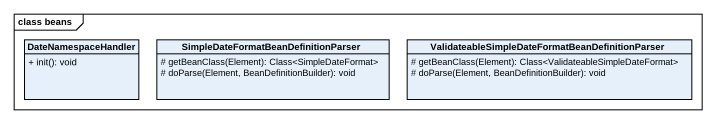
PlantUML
@startuml
mainframe class beans
hide circle
hide empty members
skinparam classAttributeIconSize 0
class DateNamespaceHandler {
  + init(): void
}
class "SimpleDateFormatBeanDefinitionParser" as SimpleDateFormatBeanDefiniti {
  # getBeanClass(Element): Class<SimpleDateFormat>
  # doParse(Element, BeanDefinitionBuilder): void
}
class "ValidateableSimpleDateFormatBeanDefinitionParser" as ValidateableSimpleDateFormat {
  # getBeanClass(Element): Class<ValidateableSimpleDateFormat>
  # doParse(Element, BeanDefinitionBuilder): void
}
@enduml
